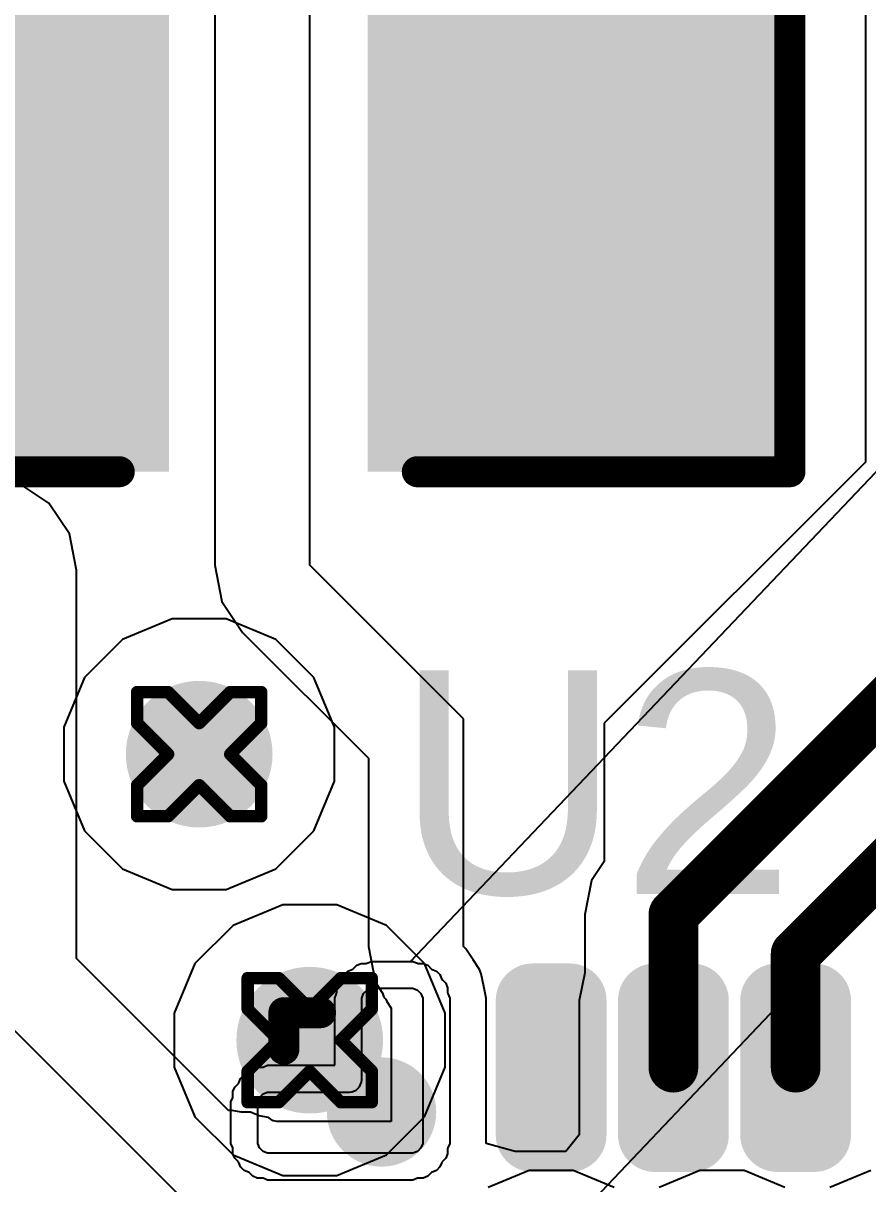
# Model space of a CAD drawing. Header units: inches. Extents: x -11 to 5379, y 0 to 5429.
# Drawn here: x 280.578 to 284.033, y 63.763 to 68.512 of the extents above; entities that cross this region are included whole.
import ezdxf

# ---------------------------------------------------------------- set-up
doc = ezdxf.new("R2010")
doc.units = ezdxf.units.IN
for name, color, linetype in [('Bottom Layer', 5, 'Continuous'), ('Drill Drawing', 1, 'Continuous'), ('GND', 16, 'Continuous'), ('PWR', 76, 'Continuous'), ('Top Layer', 1, 'Continuous'), ('Top Overlay', 2, 'Continuous'), ('Top Paste', 8, 'Continuous'), ('Top Solder', 216, 'Continuous'), ('Via Holes', 16, 'Continuous')]:
    doc.layers.add(name, color=color, linetype=linetype)
doc.styles.add('Arial', font='', dxfattribs={"height": 0.2})
doc.styles.get('Arial').set_extended_font_data('Arial')

# ---------------------------------------------------------------- blocks, each defined once
blk = doc.blocks.new('13_WQFN_HR__3_2__107')
at = {"layer": 'Top Layer'}
h = blk.add_hatch(color=1, dxfattribs=at)
edge = h.paths.add_edge_path()
edge.add_arc((0.6937, 1.1938), 0.1221, 0, 360)
h = blk.add_hatch(color=1, dxfattribs=at)
edge = h.paths.add_edge_path()
edge.add_arc((0.6, 0.575), 0.05, 90, 180)
edge.add_line((0.55, 0.575), (0.55, 0.425))
edge.add_arc((0.6, 0.425), 0.05, 180, 270)
edge.add_line((0.6, 0.375), (1.15, 0.375))
edge.add_arc((1.15, 0.425), 0.05, 270, 360)
edge.add_line((1.2, 0.425), (1.2, 0.575))
edge.add_arc((1.15, 0.575), 0.05, 0, 90)
edge.add_line((1.15, 0.625), (0.6, 0.625))
h = blk.add_hatch(color=1, dxfattribs=at)
edge = h.paths.add_edge_path()
edge.add_arc((0.6, 0.075), 0.05, 90, 180)
edge.add_line((0.55, 0.075), (0.55, -0.075))
edge.add_arc((0.6, -0.075), 0.05, 180, 270)
edge.add_line((0.6, -0.125), (1.15, -0.125))
edge.add_arc((1.15, -0.075), 0.05, 270, 360)
edge.add_line((1.2, -0.075), (1.2, 0.075))
edge.add_arc((1.15, 0.075), 0.05, 0, 90)
edge.add_line((1.15, 0.125), (0.6, 0.125))
h = blk.add_hatch(color=1, dxfattribs=at)
edge = h.paths.add_edge_path()
edge.add_arc((0.6, -0.425), 0.05, 90, 180)
edge.add_line((0.55, -0.425), (0.55, -0.575))
edge.add_arc((0.6, -0.575), 0.05, 180, 270)
edge.add_line((0.6, -0.625), (1.15, -0.625))
edge.add_arc((1.15, -0.575), 0.05, 270, 360)
edge.add_line((1.2, -0.575), (1.2, -0.425))
edge.add_arc((1.15, -0.425), 0.05, 0, 90)
edge.add_line((1.15, -0.375), (0.6, -0.375))
at = {"layer": 'Top Paste'}
h = blk.add_hatch(color=8, dxfattribs=at)
edge = h.paths.add_edge_path()
edge.add_arc((0.6937, 1.1938), 0.1221, 0, 360)
h = blk.add_hatch(color=8, dxfattribs=at)
edge = h.paths.add_edge_path()
edge.add_arc((0.6, 0.575), 0.05, 90, 180)
edge.add_line((0.55, 0.575), (0.55, 0.425))
edge.add_arc((0.6, 0.425), 0.05, 180, 270)
edge.add_line((0.6, 0.375), (1.15, 0.375))
edge.add_arc((1.15, 0.425), 0.05, 270, 360)
edge.add_line((1.2, 0.425), (1.2, 0.575))
edge.add_arc((1.15, 0.575), 0.05, 0, 90)
edge.add_line((1.15, 0.625), (0.6, 0.625))
h = blk.add_hatch(color=8, dxfattribs=at)
edge = h.paths.add_edge_path()
edge.add_arc((0.6, 0.075), 0.05, 90, 180)
edge.add_line((0.55, 0.075), (0.55, -0.075))
edge.add_arc((0.6, -0.075), 0.05, 180, 270)
edge.add_line((0.6, -0.125), (1.15, -0.125))
edge.add_arc((1.15, -0.075), 0.05, 270, 360)
edge.add_line((1.2, -0.075), (1.2, 0.075))
edge.add_arc((1.15, 0.075), 0.05, 0, 90)
edge.add_line((1.15, 0.125), (0.6, 0.125))
h = blk.add_hatch(color=8, dxfattribs=at)
edge = h.paths.add_edge_path()
edge.add_arc((0.6, -0.425), 0.05, 90, 180)
edge.add_line((0.55, -0.425), (0.55, -0.575))
edge.add_arc((0.6, -0.575), 0.05, 180, 270)
edge.add_line((0.6, -0.625), (1.15, -0.625))
edge.add_arc((1.15, -0.575), 0.05, 270, 360)
edge.add_line((1.2, -0.575), (1.2, -0.425))
edge.add_arc((1.15, -0.425), 0.05, 0, 90)
edge.add_line((1.15, -0.375), (0.6, -0.375))
at = {"layer": 'Top Solder'}
h = blk.add_hatch(color=216, dxfattribs=at)
edge = h.paths.add_edge_path()
edge.add_arc((0.6937, 1.1938), 0.2237, 0, 360)
h = blk.add_hatch(color=216, dxfattribs=at)
edge = h.paths.add_edge_path()
edge.add_arc((0.6, 0.575), 0.1516, 90, 180)
edge.add_line((0.4484, 0.575), (0.4484, 0.425))
edge.add_arc((0.6, 0.425), 0.1516, 180, 270)
edge.add_line((0.6, 0.2734), (1.15, 0.2734))
edge.add_arc((1.15, 0.425), 0.1516, 270, 360)
edge.add_line((1.3016, 0.425), (1.3016, 0.575))
edge.add_arc((1.15, 0.575), 0.1516, 0, 90)
edge.add_line((1.15, 0.7266), (0.6, 0.7266))
h = blk.add_hatch(color=216, dxfattribs=at)
edge = h.paths.add_edge_path()
edge.add_arc((0.6, 0.075), 0.1516, 90, 180)
edge.add_line((0.4484, 0.075), (0.4484, -0.075))
edge.add_arc((0.6, -0.075), 0.1516, 180, 270)
edge.add_line((0.6, -0.2266), (1.15, -0.2266))
edge.add_arc((1.15, -0.075), 0.1516, 270, 360)
edge.add_line((1.3016, -0.075), (1.3016, 0.075))
edge.add_arc((1.15, 0.075), 0.1516, 0, 90)
edge.add_line((1.15, 0.2266), (0.6, 0.2266))
h = blk.add_hatch(color=216, dxfattribs=at)
edge = h.paths.add_edge_path()
edge.add_arc((0.6, -0.425), 0.1516, 90, 180)
edge.add_line((0.4484, -0.425), (0.4484, -0.575))
edge.add_arc((0.6, -0.575), 0.1516, 180, 270)
edge.add_line((0.6, -0.7266), (1.15, -0.7266))
edge.add_arc((1.15, -0.575), 0.1516, 270, 360)
edge.add_line((1.3016, -0.575), (1.3016, -0.425))
edge.add_arc((1.15, -0.425), 0.1516, 0, 90)
edge.add_line((1.15, -0.2734), (0.6, -0.2734))
at = {"layer": 'Top Layer'}
for p, q in [((0.525, 1.66), (0.5326, 1.6784)), ((0.5326, 1.6784), (0.5467, 1.6924)), ((0.5467, 1.6924), (0.565, 1.7)), ((0.565, 1.7), (0.575, 1.7)), ((0.575, 1.7), (0.575, 1.7)), ((0.575, 1.7), (0.725, 1.7)), ((0.575, 1.7), (0.575, 1.7)), ((0.725, 1.7), (0.7349, 1.7)), ((0.7349, 1.7), (0.7533, 1.6924)), ((0.7533, 1.6924), (0.7674, 1.6784)), ((0.7674, 1.6784), (0.775, 1.66)), ((0.525, 1.65), (0.525, 1.66)), ((0.525, 1.075), (0.525, 1.65)), ((0.775, 1.66), (0.775, 1.65)), ((0.775, 1.65), (0.775, 1.65)), ((0.775, 1.65), (0.775, 1.325)), ((0.775, 1.325), (0.776, 1.3153)), ((0.776, 1.3153), (0.7834, 1.2973)), ((0.7834, 1.2973), (0.7972, 1.2835)), ((0.7972, 1.2835), (0.8152, 1.276)), ((0.8152, 1.276), (0.825, 1.275)), ((0.825, 1.275), (0.825, 1.275)), ((0.825, 1.275), (1.15, 1.275)), ((1.15, 1.275), (1.1599, 1.275)), ((1.1599, 1.275), (1.1783, 1.2674)), ((1.1783, 1.2674), (1.1924, 1.2534)), ((1.1924, 1.2534), (1.2, 1.235)), ((1.2, 1.235), (1.2, 1.225)), ((1.2, 1.225), (1.2, 1.225)), ((1.2, 1.225), (1.2, 1.075)), ((0.525, 1.0651), (0.525, 1.075)), ((0.525, 1.075), (0.525, 1.075)), ((0.5326, 1.0467), (0.525, 1.0651)), ((0.5467, 1.0326), (0.5326, 1.0467)), ((1.1924, 1.0467), (1.1783, 1.0326)), ((1.2, 1.0651), (1.1924, 1.0467)), ((1.2, 1.075), (1.2, 1.0651)), ((0.5651, 1.025), (0.5467, 1.0326)), ((0.575, 1.025), (0.5651, 1.025)), ((1.15, 1.025), (0.575, 1.025)), ((1.1599, 1.025), (1.15, 1.025)), ((1.15, 1.025), (1.15, 1.025)), ((1.1783, 1.0326), (1.1599, 1.025))]:
    blk.add_line(p, q, dxfattribs=at)
at = {"layer": 'Top Overlay'}
for points in [[(0.95, 1.5933, 0.127, 0.127, 0), (1.1, 1.5933, 0.127, 0.127, 0)], [(1.1, 1.5933, 0.127, 0.127, 0), (1.1, 1.4433, 0.127, 0.127, 0)]]:
    blk.add_lwpolyline(points, format="xyseb", dxfattribs=at)
for points in [[(0.9183, 1.5933, 0.0635, 0.0635, 1), (0.9818, 1.5933, 0.0635, 0.0635, 1)], [(1.0683, 1.5933, 0.0635, 0.0635, 1), (1.1318, 1.5933, 0.0635, 0.0635, 1)], [(1.0683, 1.5933, 0.0635, 0.0635, 1), (1.1318, 1.5933, 0.0635, 0.0635, 1)], [(1.0683, 1.4433, 0.0635, 0.0635, 1), (1.1318, 1.4433, 0.0635, 0.0635, 1)]]:
    blk.add_lwpolyline(points, format="xyseb", close=True, dxfattribs=at)
at = {"layer": 'Top Solder'}
for p, q in [((0.5467, 1.8024), (0.5651, 1.81)), ((0.5651, 1.81), (0.575, 1.81)), ((0.575, 1.81), (0.575, 1.81)), ((0.575, 1.81), (0.575, 1.81)), ((0.575, 1.81), (0.725, 1.81)), ((0.725, 1.81), (0.7349, 1.81)), ((0.7349, 1.81), (0.7533, 1.8024)), ((0.4548, 1.7561), (0.4689, 1.7702)), ((0.4689, 1.7702), (0.4873, 1.7778)), ((0.4873, 1.7778), (0.4891, 1.7786)), ((0.4873, 1.7778), (0.4873, 1.7778)), ((0.4891, 1.7786), (0.4905, 1.78)), ((0.4905, 1.78), (0.5046, 1.794)), ((0.4905, 1.78), (0.4905, 1.78)), ((0.5046, 1.794), (0.523, 1.8016)), ((0.523, 1.8016), (0.5448, 1.8016)), ((0.5448, 1.8016), (0.5466, 1.8024)), ((0.5466, 1.8024), (0.5467, 1.8024)), ((0.7533, 1.8024), (0.7533, 1.8024)), ((0.7533, 1.8024), (0.7552, 1.8016)), ((0.7552, 1.8016), (0.777, 1.8016)), ((0.777, 1.8016), (0.7954, 1.794)), ((0.7954, 1.794), (0.8095, 1.78)), ((0.8095, 1.78), (0.8095, 1.78)), ((0.8095, 1.78), (0.8109, 1.7786)), ((0.8109, 1.7786), (0.8127, 1.7778)), ((0.8127, 1.7778), (0.8127, 1.7778)), ((0.8127, 1.7778), (0.8311, 1.7702)), ((0.8311, 1.7702), (0.8451, 1.7561)), ((0.4234, 1.7021), (0.431, 1.7204)), ((0.431, 1.7204), (0.4451, 1.7345)), ((0.4451, 1.7345), (0.4464, 1.7359)), ((0.4451, 1.7345), (0.4451, 1.7345)), ((0.4464, 1.7359), (0.4472, 1.7377)), ((0.4472, 1.7377), (0.4548, 1.7561)), ((0.4472, 1.7377), (0.4472, 1.7377)), ((0.8451, 1.7561), (0.8535, 1.7359)), ((0.8535, 1.7359), (0.8549, 1.7345)), ((0.8549, 1.7345), (0.8549, 1.7345)), ((0.8549, 1.7345), (0.869, 1.7204)), ((0.869, 1.7204), (0.8766, 1.7021)), ((0.415, 1.6599), (0.4226, 1.6783)), ((0.4226, 1.6783), (0.4234, 1.6802)), ((0.4226, 1.6783), (0.4226, 1.6783)), ((0.4234, 1.6802), (0.4234, 1.7021)), ((0.8766, 1.7021), (0.8766, 1.6802)), ((0.8766, 1.6802), (0.8774, 1.6784)), ((0.8774, 1.6784), (0.8774, 1.6784)), ((0.8774, 1.6784), (0.885, 1.66)), ((0.415, 1.65), (0.415, 1.6599)), ((0.415, 1.0751), (0.415, 1.65)), ((0.885, 1.66), (0.885, 1.65)), ((0.885, 1.65), (0.885, 1.65)), ((0.885, 1.65), (0.885, 1.385)), ((0.885, 1.385), (1.15, 1.385)), ((1.15, 1.385), (1.1599, 1.385)), ((1.1599, 1.385), (1.1783, 1.3774)), ((1.1783, 1.3774), (1.1783, 1.3774)), ((1.1783, 1.3774), (1.1802, 1.3766)), ((1.1802, 1.3766), (1.202, 1.3766)), ((1.202, 1.3766), (1.2204, 1.369)), ((1.2204, 1.369), (1.2345, 1.355)), ((1.2345, 1.355), (1.2345, 1.355)), ((1.2345, 1.355), (1.2359, 1.3536)), ((1.2359, 1.3536), (1.2377, 1.3528)), ((1.2377, 1.3528), (1.2377, 1.3528)), ((1.2377, 1.3528), (1.2561, 1.3452)), ((1.2561, 1.3452), (1.2701, 1.3311)), ((1.2701, 1.3311), (1.2785, 1.3109)), ((1.2785, 1.3109), (1.2799, 1.3095)), ((1.2799, 1.3095), (1.2799, 1.3095)), ((1.2799, 1.3095), (1.294, 1.2954)), ((1.294, 1.2954), (1.3016, 1.2771)), ((1.3016, 1.2771), (1.3016, 1.2552)), ((1.3016, 1.2552), (1.3024, 1.2534)), ((1.3024, 1.2534), (1.3024, 1.2534)), ((1.3024, 1.2534), (1.31, 1.235)), ((1.31, 1.235), (1.31, 1.225)), ((1.31, 1.225), (1.31, 1.225)), ((1.31, 1.225), (1.31, 1.225)), ((1.31, 1.225), (1.31, 1.225)), ((1.31, 1.225), (1.31, 1.075)), ((-0.4227, 1.0466), (5365.8451, -5095.9711)), ((0.415, 1.0651), (0.415, 1.0751)), ((0.415, 1.0751), (0.415, 1.0751)), ((0.4226, 1.0467), (0.415, 1.0651)), ((0.4234, 1.0449), (0.4226, 1.0467)), ((0.4226, 1.0467), (0.4226, 1.0467)), ((0.4234, 1.023), (0.4234, 1.0449)), ((1.3024, 1.0467), (1.3016, 1.0449)), ((1.3016, 1.0449), (1.3016, 1.023)), ((1.31, 1.0651), (1.3024, 1.0467)), ((1.3024, 1.0467), (1.3024, 1.0467)), ((1.31, 1.075), (1.31, 1.0651)), ((1.31, 1.075), (5365.8451, -5095.9711)), ((0.431, 1.0046), (0.4234, 1.023)), ((0.4451, 0.9906), (0.431, 1.0046)), ((1.294, 1.0046), (1.2799, 0.9906)), ((1.3016, 1.023), (1.294, 1.0046)), ((0.4465, 0.9892), (0.4451, 0.9906)), ((0.4472, 0.9873), (0.4465, 0.9892)), ((0.4548, 0.9689), (0.4472, 0.9873)), ((0.4472, 0.9873), (0.4472, 0.9873)), ((0.4689, 0.9549), (0.4548, 0.9689)), ((0.4873, 0.9473), (0.4689, 0.9549)), ((1.2561, 0.9549), (1.2359, 0.9465)), ((1.2701, 0.9689), (1.2561, 0.9549)), ((1.2785, 0.9891), (1.2701, 0.9689)), ((1.2799, 0.9905), (1.2785, 0.9891)), ((1.2799, 0.9906), (1.2799, 0.9905)), ((0.4873, 0.9472), (0.4873, 0.9473)), ((0.4891, 0.9465), (0.4873, 0.9472)), ((0.4905, 0.9451), (0.4891, 0.9465)), ((0.5046, 0.931), (0.4905, 0.9451)), ((0.523, 0.9234), (0.5046, 0.931)), ((0.5448, 0.9234), (0.523, 0.9234)), ((0.5467, 0.9227), (0.5448, 0.9234)), ((0.5651, 0.9151), (0.5467, 0.9227)), ((0.5467, 0.9227), (0.5467, 0.9227)), ((0.575, 0.9151), (0.5651, 0.9151)), ((1.15, 0.9151), (0.575, 0.9151)), ((1.1599, 0.9151), (1.15, 0.9151)), ((1.15, 0.9151), (1.15, 0.9151)), ((1.1783, 0.9227), (1.1599, 0.9151)), ((1.1802, 0.9234), (1.1783, 0.9227)), ((1.1783, 0.9227), (1.1783, 0.9227)), ((1.202, 0.9234), (1.1802, 0.9234)), ((1.2204, 0.931), (1.202, 0.9234)), ((1.2345, 0.9451), (1.2204, 0.931)), ((1.2359, 0.9465), (1.2345, 0.9451)), ((1.2345, 0.9451), (1.2345, 0.9451))]:
    blk.add_line(p, q, dxfattribs=at)
blk = doc.blocks.new('C___1206_706')
at = {"layer": 'Top Layer'}
for points in [[(-2.032, 0.889), (-0.508, 0.889), (-0.508, -0.889), (-2.032, -0.889)], [(0.508, 0.889), (2.032, 0.889), (2.032, -0.889), (0.508, -0.889)]]:
    blk.add_hatch(color=1, dxfattribs=at).paths.add_polyline_path(points)
at = {"layer": 'Top Paste'}
for points in [[(-2.032, 0.889), (-0.508, 0.889), (-0.508, -0.889), (-2.032, -0.889)], [(0.508, 0.889), (2.032, 0.889), (2.032, -0.889), (0.508, -0.889)]]:
    blk.add_hatch(color=8, dxfattribs=at).paths.add_polyline_path(points)
at = {"layer": 'Top Solder'}
for points in [[(-2.1336, 0.9906), (-0.4064, 0.9906), (-0.4064, -0.9906), (-2.1336, -0.9906)], [(0.4064, 0.9906), (2.1336, 0.9906), (2.1336, -0.9906), (0.4064, -0.9906)]]:
    blk.add_hatch(color=216, dxfattribs=at).paths.add_polyline_path(points)
at = {"layer": 'Top Overlay'}
for points in [[(-2.1336, 0.9906, 0.127, 0.127, 0), (-0.6096, 0.9906, 0.127, 0.127, 0)], [(-2.1336, -0.9906, 0.127, 0.127, 0), (-2.1336, 0.9906, 0.127, 0.127, 0)], [(0.6096, 0.9906, 0.127, 0.127, 0), (2.1336, 0.9906, 0.127, 0.127, 0)], [(2.1336, -0.9906, 0.127, 0.127, 0), (2.1336, 0.9906, 0.127, 0.127, 0)], [(-2.1336, -0.9906, 0.127, 0.127, 0), (-0.6096, -0.9906, 0.127, 0.127, 0)], [(0.6096, -0.9906, 0.127, 0.127, 0), (2.1336, -0.9906, 0.127, 0.127, 0)]]:
    blk.add_lwpolyline(points, format="xyseb", dxfattribs=at)
for points in [[(-2.16535, 0.9906, 0.0635, 0.0635, 1), (-2.10185, 0.9906, 0.0635, 0.0635, 1)], [(-2.16535, 0.9906, 0.0635, 0.0635, 1), (-2.10185, 0.9906, 0.0635, 0.0635, 1)], [(-0.64135, 0.9906, 0.0635, 0.0635, 1), (-0.57785, 0.9906, 0.0635, 0.0635, 1)], [(0.57785, 0.9906, 0.0635, 0.0635, 1), (0.64135, 0.9906, 0.0635, 0.0635, 1)], [(2.10185, 0.9906, 0.0635, 0.0635, 1), (2.16535, 0.9906, 0.0635, 0.0635, 1)], [(2.10185, 0.9906, 0.0635, 0.0635, 1), (2.16535, 0.9906, 0.0635, 0.0635, 1)], [(-2.16535, -0.9906, 0.0635, 0.0635, 1), (-2.10185, -0.9906, 0.0635, 0.0635, 1)], [(-2.16535, -0.9906, 0.0635, 0.0635, 1), (-2.10185, -0.9906, 0.0635, 0.0635, 1)], [(-0.64135, -0.9906, 0.0635, 0.0635, 1), (-0.57785, -0.9906, 0.0635, 0.0635, 1)], [(0.57785, -0.9906, 0.0635, 0.0635, 1), (0.64135, -0.9906, 0.0635, 0.0635, 1)], [(2.10185, -0.9906, 0.0635, 0.0635, 1), (2.16535, -0.9906, 0.0635, 0.0635, 1)], [(2.10185, -0.9906, 0.0635, 0.0635, 1), (2.16535, -0.9906, 0.0635, 0.0635, 1)]]:
    blk.add_lwpolyline(points, format="xyseb", close=True, dxfattribs=at)

msp = doc.modelspace()

# ---------------------------------------------------------------- hatches: boundary and pattern name
at = {"layer": 'Bottom Layer'}
h = msp.add_hatch(color=5, dxfattribs=at)
edge = h.paths.add_edge_path()
edge.add_arc((281.2977, 65.5211), 0.3, 0, 360)
h = msp.add_hatch(color=5, dxfattribs=at)
edge = h.paths.add_edge_path()
edge.add_arc((281.7499, 64.3509), 0.3, 0, 360)
at = {"layer": 'GND'}
h = msp.add_hatch(color=16, dxfattribs=at)
edge = h.paths.add_edge_path()
edge.add_arc((281.2977, 65.5211), 0.3, 0, 360)
h = msp.add_hatch(color=16, dxfattribs=at)
edge = h.paths.add_edge_path()
edge.add_arc((281.7499, 64.3509), 0.3, 0, 360)
at = {"layer": 'PWR'}
h = msp.add_hatch(color=76, dxfattribs=at)
edge = h.paths.add_edge_path()
edge.add_arc((281.2977, 65.5211), 0.3, 0, 360)
h = msp.add_hatch(color=76, dxfattribs=at)
edge = h.paths.add_edge_path()
edge.add_arc((281.7499, 64.3509), 0.3, 0, 360)
at = {"layer": 'Top Layer'}
h = msp.add_hatch(color=1, dxfattribs=at)
edge = h.paths.add_edge_path()
edge.add_arc((281.2977, 65.5211), 0.3, 0, 360)
h = msp.add_hatch(color=1, dxfattribs=at)
edge = h.paths.add_edge_path()
edge.add_arc((281.7499, 64.3509), 0.3, 0, 360)
at = {"layer": 'Via Holes'}
h = msp.add_hatch(color=7, dxfattribs=at)
edge = h.paths.add_edge_path()
edge.add_arc((281.2977, 65.5211), 0.15, 0, 360)
h = msp.add_hatch(color=7, dxfattribs=at)
edge = h.paths.add_edge_path()
edge.add_arc((281.7499, 64.3509), 0.15, 0, 360)

# ---------------------------------------------------------------- linework, layer by layer
at = {"layer": 'Drill Drawing'}
for points in [[(281.0437, 65.6481, 0.0508, 0.0508, 0), (281.0437, 65.7751, 0.0508, 0.0508, 0)], [(281.0437, 65.7751, 0.0508, 0.0508, 0), (281.1707, 65.7751, 0.0508, 0.0508, 0)], [(281.1707, 65.7751, 0.0508, 0.0508, 0), (281.2977, 65.6481, 0.0508, 0.0508, 0)], [(281.2977, 65.6481, 0.0508, 0.0508, 0), (281.4247, 65.7751, 0.0508, 0.0508, 0)], [(281.4247, 65.7751, 0.0508, 0.0508, 0), (281.5517, 65.7751, 0.0508, 0.0508, 0)], [(281.5517, 65.6481, 0.0508, 0.0508, 0), (281.5517, 65.7751, 0.0508, 0.0508, 0)], [(281.0437, 65.6481, 0.0508, 0.0508, 0), (281.1707, 65.5211, 0.0508, 0.0508, 0)], [(281.4247, 65.5211, 0.0508, 0.0508, 0), (281.5517, 65.6481, 0.0508, 0.0508, 0)], [(281.0437, 65.3941, 0.0508, 0.0508, 0), (281.1707, 65.5211, 0.0508, 0.0508, 0)], [(281.4247, 65.5211, 0.0508, 0.0508, 0), (281.5517, 65.3941, 0.0508, 0.0508, 0)], [(281.0437, 65.2671, 0.0508, 0.0508, 0), (281.0437, 65.3941, 0.0508, 0.0508, 0)], [(281.1707, 65.2671, 0.0508, 0.0508, 0), (281.2977, 65.3941, 0.0508, 0.0508, 0)], [(281.2977, 65.3941, 0.0508, 0.0508, 0), (281.4247, 65.2671, 0.0508, 0.0508, 0)], [(281.5517, 65.2671, 0.0508, 0.0508, 0), (281.5517, 65.3941, 0.0508, 0.0508, 0)], [(281.0437, 65.2671, 0.0508, 0.0508, 0), (281.1707, 65.2671, 0.0508, 0.0508, 0)], [(281.4247, 65.2671, 0.0508, 0.0508, 0), (281.5517, 65.2671, 0.0508, 0.0508, 0)], [(281.4959, 64.4779, 0.0508, 0.0508, 0), (281.4959, 64.6049, 0.0508, 0.0508, 0)], [(281.4959, 64.6049, 0.0508, 0.0508, 0), (281.6229, 64.6049, 0.0508, 0.0508, 0)], [(281.6229, 64.6049, 0.0508, 0.0508, 0), (281.7499, 64.4779, 0.0508, 0.0508, 0)], [(281.7499, 64.4779, 0.0508, 0.0508, 0), (281.8769, 64.6049, 0.0508, 0.0508, 0)], [(281.8769, 64.6049, 0.0508, 0.0508, 0), (282.0039, 64.6049, 0.0508, 0.0508, 0)], [(282.0039, 64.4779, 0.0508, 0.0508, 0), (282.0039, 64.6049, 0.0508, 0.0508, 0)], [(281.4959, 64.4779, 0.0508, 0.0508, 0), (281.6229, 64.3509, 0.0508, 0.0508, 0)], [(281.8769, 64.3509, 0.0508, 0.0508, 0), (282.0039, 64.4779, 0.0508, 0.0508, 0)], [(281.4959, 64.2239, 0.0508, 0.0508, 0), (281.6229, 64.3509, 0.0508, 0.0508, 0)], [(281.8769, 64.3509, 0.0508, 0.0508, 0), (282.0039, 64.2239, 0.0508, 0.0508, 0)], [(281.4959, 64.0969, 0.0508, 0.0508, 0), (281.4959, 64.2239, 0.0508, 0.0508, 0)], [(281.6229, 64.0969, 0.0508, 0.0508, 0), (281.7499, 64.2239, 0.0508, 0.0508, 0)], [(281.7499, 64.2239, 0.0508, 0.0508, 0), (281.8769, 64.0969, 0.0508, 0.0508, 0)], [(282.0039, 64.0969, 0.0508, 0.0508, 0), (282.0039, 64.2239, 0.0508, 0.0508, 0)], [(281.4959, 64.0969, 0.0508, 0.0508, 0), (281.6229, 64.0969, 0.0508, 0.0508, 0)], [(281.8769, 64.0969, 0.0508, 0.0508, 0), (282.0039, 64.0969, 0.0508, 0.0508, 0)]]:
    msp.add_lwpolyline(points, format="xyseb", dxfattribs=at)
for points in [[(281.031, 65.7751, 0.0254, 0.0254, 1), (281.0564, 65.7751, 0.0254, 0.0254, 1)], [(281.031, 65.7751, 0.0254, 0.0254, 1), (281.0564, 65.7751, 0.0254, 0.0254, 1)], [(281.158, 65.7751, 0.0254, 0.0254, 1), (281.1834, 65.7751, 0.0254, 0.0254, 1)], [(281.158, 65.7751, 0.0254, 0.0254, 1), (281.1834, 65.7751, 0.0254, 0.0254, 1)], [(281.412, 65.7751, 0.0254, 0.0254, 1), (281.4374, 65.7751, 0.0254, 0.0254, 1)], [(281.412, 65.7751, 0.0254, 0.0254, 1), (281.4374, 65.7751, 0.0254, 0.0254, 1)], [(281.539, 65.7751, 0.0254, 0.0254, 1), (281.5644, 65.7751, 0.0254, 0.0254, 1)], [(281.539, 65.7751, 0.0254, 0.0254, 1), (281.5644, 65.7751, 0.0254, 0.0254, 1)], [(281.031, 65.6481, 0.0254, 0.0254, 1), (281.0564, 65.6481, 0.0254, 0.0254, 1)], [(281.031, 65.6481, 0.0254, 0.0254, 1), (281.0564, 65.6481, 0.0254, 0.0254, 1)], [(281.285, 65.6481, 0.0254, 0.0254, 1), (281.3104, 65.6481, 0.0254, 0.0254, 1)], [(281.285, 65.6481, 0.0254, 0.0254, 1), (281.3104, 65.6481, 0.0254, 0.0254, 1)], [(281.539, 65.6481, 0.0254, 0.0254, 1), (281.5644, 65.6481, 0.0254, 0.0254, 1)], [(281.539, 65.6481, 0.0254, 0.0254, 1), (281.5644, 65.6481, 0.0254, 0.0254, 1)], [(281.158, 65.5211, 0.0254, 0.0254, 1), (281.1834, 65.5211, 0.0254, 0.0254, 1)], [(281.158, 65.5211, 0.0254, 0.0254, 1), (281.1834, 65.5211, 0.0254, 0.0254, 1)], [(281.412, 65.5211, 0.0254, 0.0254, 1), (281.4374, 65.5211, 0.0254, 0.0254, 1)], [(281.412, 65.5211, 0.0254, 0.0254, 1), (281.4374, 65.5211, 0.0254, 0.0254, 1)], [(281.031, 65.3941, 0.0254, 0.0254, 1), (281.0564, 65.3941, 0.0254, 0.0254, 1)], [(281.031, 65.3941, 0.0254, 0.0254, 1), (281.0564, 65.3941, 0.0254, 0.0254, 1)], [(281.285, 65.3941, 0.0254, 0.0254, 1), (281.3104, 65.3941, 0.0254, 0.0254, 1)], [(281.285, 65.3941, 0.0254, 0.0254, 1), (281.3104, 65.3941, 0.0254, 0.0254, 1)], [(281.539, 65.3941, 0.0254, 0.0254, 1), (281.5644, 65.3941, 0.0254, 0.0254, 1)], [(281.539, 65.3941, 0.0254, 0.0254, 1), (281.5644, 65.3941, 0.0254, 0.0254, 1)], [(281.031, 65.2671, 0.0254, 0.0254, 1), (281.0564, 65.2671, 0.0254, 0.0254, 1)], [(281.031, 65.2671, 0.0254, 0.0254, 1), (281.0564, 65.2671, 0.0254, 0.0254, 1)], [(281.158, 65.2671, 0.0254, 0.0254, 1), (281.1834, 65.2671, 0.0254, 0.0254, 1)], [(281.158, 65.2671, 0.0254, 0.0254, 1), (281.1834, 65.2671, 0.0254, 0.0254, 1)], [(281.412, 65.2671, 0.0254, 0.0254, 1), (281.4374, 65.2671, 0.0254, 0.0254, 1)], [(281.412, 65.2671, 0.0254, 0.0254, 1), (281.4374, 65.2671, 0.0254, 0.0254, 1)], [(281.539, 65.2671, 0.0254, 0.0254, 1), (281.5644, 65.2671, 0.0254, 0.0254, 1)], [(281.539, 65.2671, 0.0254, 0.0254, 1), (281.5644, 65.2671, 0.0254, 0.0254, 1)], [(281.4832, 64.6049, 0.0254, 0.0254, 1), (281.5086, 64.6049, 0.0254, 0.0254, 1)], [(281.4832, 64.6049, 0.0254, 0.0254, 1), (281.5086, 64.6049, 0.0254, 0.0254, 1)], [(281.6102, 64.6049, 0.0254, 0.0254, 1), (281.6356, 64.6049, 0.0254, 0.0254, 1)], [(281.6102, 64.6049, 0.0254, 0.0254, 1), (281.6356, 64.6049, 0.0254, 0.0254, 1)], [(281.8642, 64.6049, 0.0254, 0.0254, 1), (281.8896, 64.6049, 0.0254, 0.0254, 1)], [(281.8642, 64.6049, 0.0254, 0.0254, 1), (281.8896, 64.6049, 0.0254, 0.0254, 1)], [(281.9912, 64.6049, 0.0254, 0.0254, 1), (282.0166, 64.6049, 0.0254, 0.0254, 1)], [(281.9912, 64.6049, 0.0254, 0.0254, 1), (282.0166, 64.6049, 0.0254, 0.0254, 1)], [(281.4832, 64.4779, 0.0254, 0.0254, 1), (281.5086, 64.4779, 0.0254, 0.0254, 1)], [(281.4832, 64.4779, 0.0254, 0.0254, 1), (281.5086, 64.4779, 0.0254, 0.0254, 1)], [(281.7372, 64.4779, 0.0254, 0.0254, 1), (281.7626, 64.4779, 0.0254, 0.0254, 1)], [(281.7372, 64.4779, 0.0254, 0.0254, 1), (281.7626, 64.4779, 0.0254, 0.0254, 1)], [(281.9912, 64.4779, 0.0254, 0.0254, 1), (282.0166, 64.4779, 0.0254, 0.0254, 1)], [(281.9912, 64.4779, 0.0254, 0.0254, 1), (282.0166, 64.4779, 0.0254, 0.0254, 1)], [(281.6102, 64.3509, 0.0254, 0.0254, 1), (281.6356, 64.3509, 0.0254, 0.0254, 1)], [(281.6102, 64.3509, 0.0254, 0.0254, 1), (281.6356, 64.3509, 0.0254, 0.0254, 1)], [(281.8642, 64.3509, 0.0254, 0.0254, 1), (281.8896, 64.3509, 0.0254, 0.0254, 1)], [(281.8642, 64.3509, 0.0254, 0.0254, 1), (281.8896, 64.3509, 0.0254, 0.0254, 1)], [(281.4832, 64.2239, 0.0254, 0.0254, 1), (281.5086, 64.2239, 0.0254, 0.0254, 1)], [(281.4832, 64.2239, 0.0254, 0.0254, 1), (281.5086, 64.2239, 0.0254, 0.0254, 1)], [(281.7372, 64.2239, 0.0254, 0.0254, 1), (281.7626, 64.2239, 0.0254, 0.0254, 1)], [(281.7372, 64.2239, 0.0254, 0.0254, 1), (281.7626, 64.2239, 0.0254, 0.0254, 1)], [(281.9912, 64.2239, 0.0254, 0.0254, 1), (282.0166, 64.2239, 0.0254, 0.0254, 1)], [(281.9912, 64.2239, 0.0254, 0.0254, 1), (282.0166, 64.2239, 0.0254, 0.0254, 1)], [(281.4832, 64.0969, 0.0254, 0.0254, 1), (281.5086, 64.0969, 0.0254, 0.0254, 1)], [(281.4832, 64.0969, 0.0254, 0.0254, 1), (281.5086, 64.0969, 0.0254, 0.0254, 1)], [(281.6102, 64.0969, 0.0254, 0.0254, 1), (281.6356, 64.0969, 0.0254, 0.0254, 1)], [(281.6102, 64.0969, 0.0254, 0.0254, 1), (281.6356, 64.0969, 0.0254, 0.0254, 1)], [(281.8642, 64.0969, 0.0254, 0.0254, 1), (281.8896, 64.0969, 0.0254, 0.0254, 1)], [(281.8642, 64.0969, 0.0254, 0.0254, 1), (281.8896, 64.0969, 0.0254, 0.0254, 1)], [(281.9912, 64.0969, 0.0254, 0.0254, 1), (282.0166, 64.0969, 0.0254, 0.0254, 1)], [(281.9912, 64.0969, 0.0254, 0.0254, 1), (282.0166, 64.0969, 0.0254, 0.0254, 1)]]:
    msp.add_lwpolyline(points, format="xyseb", close=True, dxfattribs=at)
at = {"layer": 'PWR'}
for p, q in [((281.1875, 66.0751), (280.9839, 65.9908)), ((281.4079, 66.0751), (281.1875, 66.0751)), ((281.6115, 65.9908), (281.4079, 66.0751)), ((280.9839, 65.9908), (280.828, 65.8349)), ((281.7673, 65.8349), (281.6115, 65.9908)), ((280.828, 65.8349), (280.7437, 65.6313)), ((281.8517, 65.6313), (281.7673, 65.8349)), ((280.7437, 65.6313), (280.7437, 65.4109)), ((281.8517, 65.4109), (281.8517, 65.6313)), ((280.7437, 65.4109), (280.828, 65.2073)), ((281.7673, 65.2073), (281.8517, 65.4109)), ((280.828, 65.2073), (280.9839, 65.0514)), ((281.6115, 65.0514), (281.7673, 65.2073)), ((280.9839, 65.0514), (281.1875, 64.9671)), ((281.4079, 64.9671), (281.6115, 65.0514)), ((281.1875, 64.9671), (281.4079, 64.9671)), ((281.6397, 64.9049), (281.4361, 64.8206)), ((281.8601, 64.9049), (281.6397, 64.9049)), ((282.0638, 64.8206), (281.8601, 64.9049)), ((281.4361, 64.8206), (281.2803, 64.6647)), ((282.2196, 64.6647), (282.0638, 64.8206)), ((281.2803, 64.6647), (281.1959, 64.4611)), ((282.3039, 64.4611), (282.2196, 64.6647)), ((281.1959, 64.4611), (281.1959, 64.2407)), ((282.3039, 64.2407), (282.3039, 64.4611)), ((281.1959, 64.2407), (281.2803, 64.0371)), ((282.2196, 64.0371), (282.3039, 64.2407)), ((281.2803, 64.0371), (281.4361, 63.8812)), ((282.0638, 63.8812), (282.2196, 64.0371)), ((281.4361, 63.8812), (281.6397, 63.7969)), ((281.8601, 63.7969), (282.0638, 63.8812)), ((281.6397, 63.7969), (281.8601, 63.7969)), ((282.6471, 63.8174), (282.4802, 63.7483)), ((282.8277, 63.8174), (282.6471, 63.8174)), ((282.9946, 63.7483), (282.8277, 63.8174)), ((283.3459, 63.8174), (283.179, 63.7483)), ((283.5265, 63.8174), (283.3459, 63.8174)), ((283.6934, 63.7483), (283.5265, 63.8174)), ((284.0447, 63.8174), (283.8778, 63.7483))]:
    msp.add_line(p, q, dxfattribs=at)
at = {"layer": 'Top Layer'}
for p, q in [((281.3615, 72.1614), (281.3615, 66.2939)), ((281.7499, 66.2939), (281.7499, 72.1614)), ((284.0228, 72.1614), (284.0228, 66.7157)), ((284.0228, 66.7157), (282.9547, 65.6476)), ((280.6826, 66.5481), (280.5566, 66.6323)), ((280.7668, 66.4221), (280.6826, 66.5481)), ((280.7964, 66.2734), (280.7668, 66.4221)), ((281.3615, 66.2939), (281.391, 66.1452)), ((282.3785, 65.6653), (281.7499, 66.2939)), ((280.7964, 64.685), (280.7964, 66.2734)), ((281.391, 66.1452), (281.4753, 66.0192)), ((281.4753, 66.0192), (281.9901, 65.5044)), ((282.3785, 64.7342), (282.3785, 65.6653)), ((282.9547, 65.6476), (282.9547, 65.082)), ((281.9901, 65.5044), (281.9901, 64.7342)), ((282.9547, 65.082), (282.9024, 65.0038)), ((282.9024, 65.0038), (282.8748, 64.865)), ((282.8748, 64.865), (282.8748, 64.865)), ((282.8748, 64.865), (282.8748, 64.6259)), ((281.9901, 64.7342), (282.0069, 64.6496)), ((282.3879, 64.7248), (282.3785, 64.7342)), ((282.418, 64.6798), (282.3879, 64.7248)), ((282.3879, 64.7248), (282.3879, 64.7248)), ((282.3879, 64.7248), (282.3879, 64.7248)), ((281.4177, 64.0636), (280.7964, 64.685)), ((282.444, 64.6408), (282.418, 64.6798)), ((282.0069, 64.6496), (282.0069, 64.6491)), ((282.0069, 64.6491), (282.0071, 64.6486)), ((282.0071, 64.6486), (282.0196, 64.5855)), ((282.4516, 64.6224), (282.444, 64.6408)), ((282.444, 64.6408), (282.444, 64.6408)), ((282.444, 64.6408), (282.444, 64.6408)), ((282.0196, 64.5855), (282.0479, 64.5433)), ((282.462, 64.5703), (282.4516, 64.6224)), ((282.8748, 64.6259), (282.8524, 64.5134)), ((282.0479, 64.5433), (282.0536, 64.5269)), ((282.4713, 64.5233), (282.462, 64.5703)), ((280.4079, 64.5241), (281.2568, 63.6752)), ((282.0536, 64.5269), (282.0608, 64.5189)), ((282.0608, 64.5189), (282.0649, 64.509)), ((282.0649, 64.509), (282.0829, 64.4821)), ((282.4713, 64.5134), (282.4713, 64.5233)), ((282.4713, 63.9385), (282.4713, 64.5134)), ((282.4713, 64.5134), (282.4713, 64.5134)), ((282.8524, 64.5134), (282.8524, 63.9634)), ((282.0829, 64.4821), (282.0829, 64.0179)), ((281.4324, 64.0636), (281.4177, 64.0636)), ((281.4699, 64.0562), (281.4324, 64.0636)), ((281.5081, 64.0562), (281.4699, 64.0562)), ((281.5435, 64.0415), (281.5081, 64.0562)), ((281.581, 64.0341), (281.5435, 64.0415)), ((281.6008, 64.0208), (281.581, 64.0341)), ((281.6033, 64.0203), (281.6008, 64.0208)), ((281.6034, 64.0203), (281.6033, 64.0203)), ((281.6157, 64.0179), (281.6034, 64.0203)), ((281.6034, 64.0203), (281.6034, 64.0203)), ((282.0829, 64.0179), (281.6157, 64.0179)), ((282.4713, 63.9285), (282.4713, 63.9385)), ((282.5907, 63.896), (282.4713, 63.9285)), ((282.8524, 63.9634), (282.7971, 63.896)), ((282.7971, 63.896), (282.5907, 63.896))]:
    msp.add_line(p, q, dxfattribs=at)
for points in [[(283.2374, 64.865, 0.2032, 0.2032, 0), (284.1438, 65.7714, 0.2032, 0.2032, 0)], [(283.7374, 64.7042, 0.2032, 0.2032, 0), (284.2368, 65.2036, 0.2032, 0.2032, 0)], [(283.2374, 64.2384, 0.2032, 0.2032, 0), (283.2374, 64.865, 0.2032, 0.2032, 0)], [(283.7374, 64.2384, 0.2032, 0.2032, 0), (283.7374, 64.7042, 0.2032, 0.2032, 0)]]:
    msp.add_lwpolyline(points, format="xyseb", dxfattribs=at)
for points in [[(283.1866, 64.865, 0.1016, 0.1016, 1), (283.2882, 64.865, 0.1016, 0.1016, 1)], [(283.1866, 64.865, 0.1016, 0.1016, 1), (283.2882, 64.865, 0.1016, 0.1016, 1)], [(283.6866, 64.7042, 0.1016, 0.1016, 1), (283.7882, 64.7042, 0.1016, 0.1016, 1)], [(283.6866, 64.7042, 0.1016, 0.1016, 1), (283.7882, 64.7042, 0.1016, 0.1016, 1)], [(283.1866, 64.2384, 0.1016, 0.1016, 1), (283.2882, 64.2384, 0.1016, 0.1016, 1)], [(283.6866, 64.2384, 0.1016, 0.1016, 1), (283.7882, 64.2384, 0.1016, 0.1016, 1)]]:
    msp.add_lwpolyline(points, format="xyseb", close=True, dxfattribs=at)

# ---------------------------------------------------------------- block references
at = {"rotation": 90}
msp.add_blockref('13_WQFN_HR__3_2__107', (283.2374, 63.3634), dxfattribs=at)
msp.add_blockref('C___1206_706', (281.5804, 67.6674))

# ---------------------------------------------------------------- texts
at = {"layer": 'Top Overlay', "style": 'Arial'}
msp.add_text('U2', height=0.9144, dxfattribs=at).set_placement((282.1006, 64.9497))

doc.saveas('drawing.dxf')
